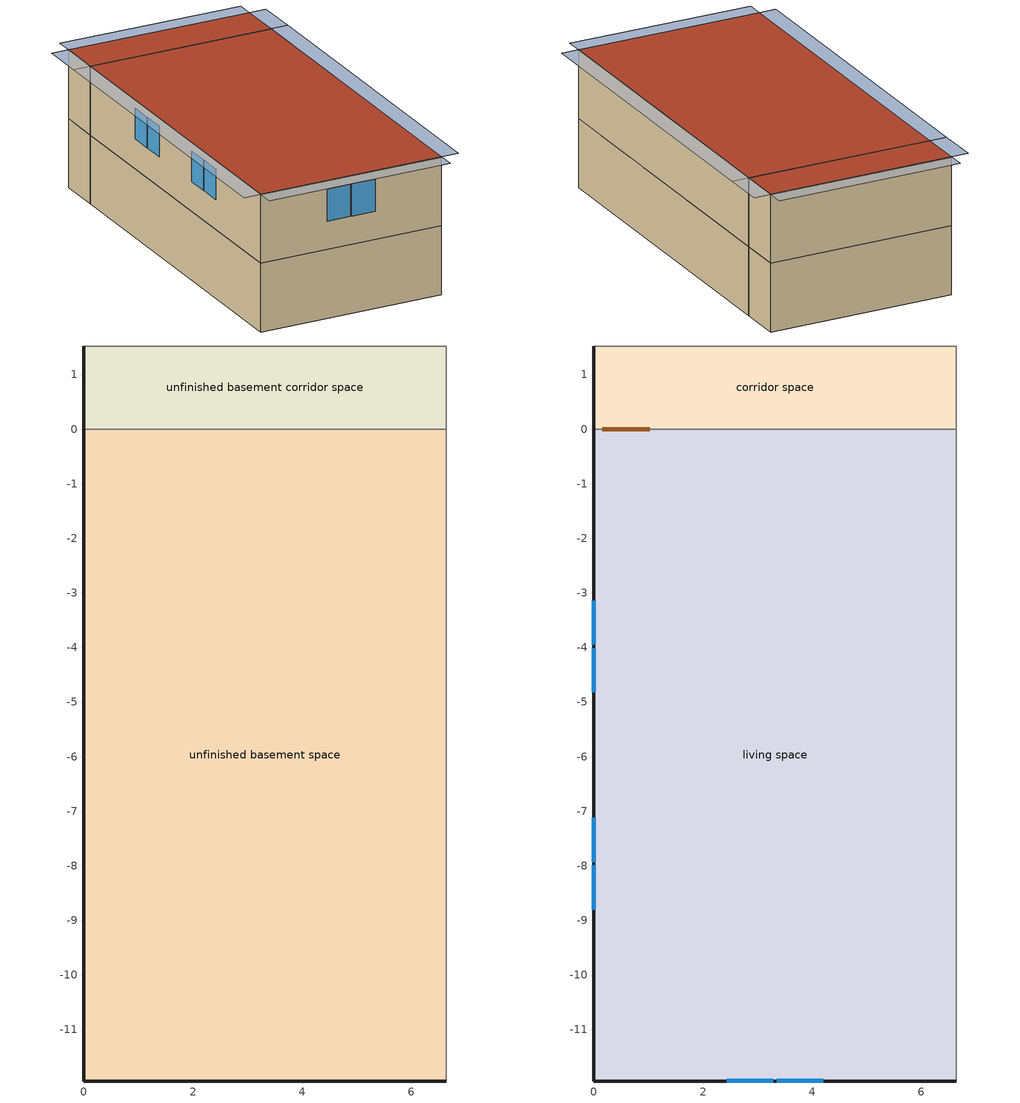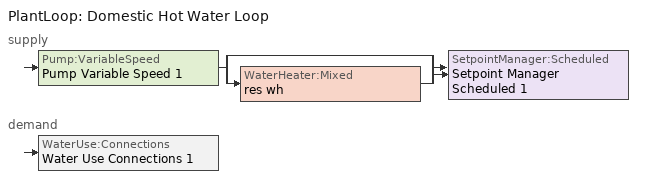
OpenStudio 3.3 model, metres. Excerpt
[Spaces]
unfinished basement corridor space
 floor foundation (FloorFndGrndUnfinB): 0,0 0,1.52 6.64,1.52 6.64,0 z-2.44
 wall foundation (WallFndGrndUnfinB): 0,1.52 0,0 z-2.44:0
 wall adiabatic (WallFndGrndUnfinB): 6.64,0 6.64,1.52 0,1.52 z-2.44:0
 wall to unfinished basement space (WallIntUnfinUninsUnfin Reversed): 0,0 6.64,0 z-2.44:0
unfinished basement space
 floor foundation (FloorFndGrndUnfinB 1): 0,-11.94 0,0 6.64,0 6.64,-11.94 z-2.44
 wall foundation (WallFndGrndUnfinB 1): 0,0 0,-11.94 6.64,-11.94 z-2.44:0
 wall adiabatic (WallFndGrndUnfinB 1): 6.64,-11.94 6.64,0 z-2.44:0
living space
 floor to unfinished basement space (FloorUnfinBInsFin Reversed): 0,-11.94 0,0 6.64,0 6.64,-11.94 z0
 wall outside (WallExtInsFin): 0,0 0,-11.94 6.64,-11.94 z0:2.44
 wall adiabatic (WallIntFinUninsFin): 6.64,-11.94 6.64,0 0,0 z0:2.44
 window (WindowConstruction): 2.43,-11.94 3.29,-11.94 / 3.35,-11.94 4.2,-11.94 z1:2.13; 0,-3.14 0,-3.95 / 0,-4.01 0,-4.82 / 0,-7.12 0,-7.93 / 0,-7.99 0,-8.8 z1.05:2.13
 roof outside (RoofFinInsExt): 6.64,-11.94 6.64,0 0,0 0,-11.94 z2.44
corridor space
 floor to unfinished basement corridor space (FloorUnfinUninsUnfin): 0,0 0,1.52 6.64,1.52 6.64,0 z0
 wall outside (WallExtUninsUnfin): 0,1.52 0,0 z0:2.44
 wall adiabatic (WallIntUnfinUninsUnfin): 0,0 6.64,0 6.64,1.52 0,1.52 z0:2.44
 door inside (UninsDoor): 0.15,0 1.02,0 z0:2.13
 roof outside (RoofUnfinUninsExt 1): 6.64,0 6.64,1.52 0,1.52 0,0 z2.44
shading: 0,-7.99 0,-8.8 / 0,-3.14 0,-3.95 / 0,-7.12 0,-7.93 / 0,-4.01 0,-4.82 z1.05:2.13; 2.43,-11.94 3.29,-11.94 / 3.35,-11.94 4.2,-11.94 z1:2.13; 0,-12.55 6.64,-12.55 6.64,-11.94 0,-11.94 z2.44; 7.24,-11.94 7.24,0 6.64,0 6.64,-11.94 z2.44; -0.61,0 -0.61,-11.94 0,-11.94 0,0 z2.44; 7.24,0 7.24,1.52 6.64,1.52 6.64,0 z2.44; 6.64,2.13 0,2.13 0,1.52 6.64,1.52 z2.44; -0.61,1.52 -0.61,0 0,0 0,1.52 z2.44
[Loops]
PlantLoop 'Domestic Hot Water Loop'
 supply: Pump:VariableSpeed 'Pump Variable Speed 1' > split
  | bypass
  | WaterHeater:Mixed 'res wh'
  join > SetpointManager:Scheduled 'Setpoint Manager Scheduled 1'
 demand: WaterUse:Connections 'Water Use Connections 1'
[Building]
Building 1: North Axis {deg}=0; Standards Number of Stories=2; Standards Number of Above Ground Stories=1; Standards Building Type=multifamily; Standards Number of Living Units=4
[Site]
Denver-Aurora-Buckley AFB: Latitude {deg}=39.72; Longitude {deg}=-104.75; Time Zone {hr}=-7; Elevation {m}=1726; Terrain=Suburbs
[ClimateZones]
Climate Zone Institution Name 1=Building America; Climate Zone Document Year 1=0; Climate Zone Value 1=Cold; Climate Zone Institution Name 2=ASHRAE; Climate Zone Document Name 2=ANSI/ASHRAE Standard 169; Climate Zone Document Year 2=2006; Climate Zone Institution Name 3=CEC; Climate Zone Document Name 3=California Climate Zone Descriptions; Climate Zone Document Year 3=1995
[Site:WaterMainsTemperature]
Calculation Method=Correlation; Annual Average Outdoor Air Temperature {C}=7.70297; Maximum Difference In Monthly Average Outdoor Air Temperatures {deltaC}=25.2455
[Site:GroundTemperature:Deep]
7.70297, 7.70297, 7.70297, 7.70297, 7.70297, 7.70297, 7.70297, 7.70297, 7.70297, 7.70297, 7.70297, 7.70297
[Material] Roughness=Rough
Name | Thickness {m} | Conductivity {W/m-K} | Density {kg/m3} | Specific Heat {J/kg-K} | Thermal Absorptance | Solar Absorptance | Visible Absorptance
Composition Shingles | 0.009525 | 0.162714 | 1121.4 | 1465.45 | 0.91 | 0.85 | 0.85
RoofSheathing | 0.01905 | 0.115458 | 512.64 | 1214.23 | 0.82 | 0.3 | 0.3
RoofIns | 0.23495 | 0.0489064 | 78.34581 | 1123.46 | 0.91 | 0.85 | 0.91
Drywall 0.5 in. | 0.0127 | 0.160291 | 801 | 837.4 | 0.9 | 0.5 | 0.1
RoofStudAndAirRoof 1 | 0.23495 | 9.59352 | 37.0049 | 1207.88 | 0.91 | 0.85 | 0.91
Wood, Medium/Dark | 0.0254 | 0.102417 | 544.68 | 1172.36 | 0.92 | 0.75 | 0.75
WallSheathing | 0.0127 | 0.115458 | 512.64 | 1214.23 | 0.82 | 0.3 | 0.3
WallStudAndCavity | 0.0889 | 0.329206 | 129.063 | 1212.76 | 0.92 | 0.75 | 0.92
WallStudAndCavity 1 | 0.0889 | 0.384544 | 83.0341 | 1211.67 | 0.92 | 0.75 | 0.92
WallStudAndCavity 2 | 0.0889 | 0.386319 | 83.0341 | 1211.67 | 0.92 | 0.75 | 0.92
WallStudAndCavity 3 | 0.0889 | 0.391446 | 83.0341 | 1211.67 | 0.92 | 0.75 | 0.92
WallStudAndCavity 4 | 0.0889 | 0.397942 | 83.0341 | 1211.67 | 0.82 | 0.3 | 0.3
res furniture material unfinished basement corridor space | 0.1524 | 0.115458 | 640.8 | 1214.23 | 0.9 | 0.6 | 0.1
Concrete 8.0 in. | 0.2032 | 1.803125 | 2242.8 | 837.4 | 0.9
Concrete 4.0 in. | 0.1016 | 1.803125 | 2242.8 | 837.4 | 0.9
FloorIns | 0.23495 | 2.59817 | 67.691 | 1210.98 | 0.82 | 0.3 | 0.3
Wood Floor | 0.015875 | 0.115458 | 544.68 | 1214.23
Floor Covering | 0.0127 | 0.0433444 | 54.468 | 1339.84 | 0.9 | 0.9
FloorFinStudAndAirFloor | 0.1397 | 0.606274 | 67.691 | 1210.98 | 0.82 | 0.3 | 0.3
DoorMaterial | 0.04445 | 0.0612267 | 512.64 | 1214.23 | 0.82 | 0.3 | 0.3
[Construction]
RoofFinInsExt: Composition Shingles, RoofSheathing, RoofIns, Drywall 0.5 in.
RoofUnfinUninsExt 1: Composition Shingles, RoofSheathing, RoofStudAndAirRoof 1
WallExtInsFin: Wood, Medium/Dark, WallSheathing, WallStudAndCavity, Drywall 0.5 in.
WallExtUninsUnfin: Wood, Medium/Dark, WallSheathing, WallStudAndCavity 1
WallIntFinUninsFin: Wood, Medium/Dark, WallStudAndCavity 2, Drywall 0.5 in.
WallIntUnfinUninsUnfin: Wood, Medium/Dark, WallStudAndCavity 3
WallIntUnfinUninsUnfin Reversed: WallStudAndCavity 3, Wood, Medium/Dark
WallIntFinUninsFin 1: WallStudAndCavity 4, Drywall 0.5 in.
res furniture construction unfinished basement corridor space; res furniture construction living space; res furniture construction unfinished basement space: res furniture material unfinished basement corridor space
WallFndGrndUnfinB; WallFndGrndUnfinB 1: Concrete 8.0 in., Drywall 0.5 in.
FloorFndGrndUnfinB; FloorFndGrndUnfinB 1: Concrete 4.0 in.
FloorUnfinBInsFin Reversed: Floor Covering, Wood Floor, RoofSheathing, FloorIns
FloorUnfinUninsUnfin: FloorFinStudAndAirFloor, RoofSheathing
WindowConstruction: WindowMaterial
UninsDoor: DoorMaterial
[WindowMaterial:SimpleGlazingSystem]
WindowMaterial: U-Factor {W/m2-K}=4.76952; Solar Heat Gain Coefficient=0.63
[ThermalZone] Use Ideal Air Loads=No
Name | Thermostat
living zone | living zone temperature setpoint
corridor zone; unfinished basement corridor zone; unfinished basement zone
[Sizing:Zone] Zone Cooling Design Supply Air Temperature Input Method=SupplyAirTemperature; Zone Cooling Design Supply Air Temperature {C}=14; Zone Cooling Design Supply Air Temperature Difference {deltaC}=11.11; Zone Heating Design Supply Air Temperature Input Method=SupplyAirTemperature; Zone Heating Design Supply Air Temperature {C}=40; Zone Heating Design Supply Air Temperature Difference {deltaC}=11.11; Zone Cooling Design Supply Air Humidity Ratio {kg-H2O/kg-air}=0.0085; Zone Heating Design Supply Air Humidity Ratio {kg-H2O/kg-air}=0.008; Cooling Design Air Flow Method=DesignDay; Heating Design Air Flow Method=DesignDay; Account for Dedicated Outdoor Air System=No; Dedicated Outdoor Air System Control Strategy=NeutralSupplyAir; Dedicated Outdoor Air Low Setpoint Temperature for Design {C}=autosize; Dedicated Outdoor Air High Setpoint Temperature for Design {C}=autosize
living zone; corridor zone; unfinished basement corridor zone; unfinished basement zone
[Zone equipment]
living zone: res bb living zone convective electric
[Space]
Name | Space Type | Thermal Zone | Building Unit
living space | Space Type 1 | living zone | unit 1
corridor space | Space Type 2 | corridor zone
unfinished basement corridor space | Space Type 3 | unfinished basement corridor zone
unfinished basement space | Space Type 3 | unfinished basement zone
[SpaceType]
Name | Standards Space Type
Space Type 1 | living
Space Type 2 | corridor
Space Type 3 | unfinished basement
[BuildingUnit]
unit 1: Building Unit Type=Residential
[External:File]
schedules.csv: File=schedules.csv
[People:Definition]
res occupants|living space: Number of People Calculation Method=People; Number of People {people}=2; Fraction Radiant=0.319734; Sensible Heat Fraction=0.573; Carbon Dioxide Generation Rate {m3/s-W}=0; Enable ASHRAE 55 Comfort Warnings=No; Mean Radiant Temperature Calculation Type=ZoneAveraged
[People]
res occupants|living space: People Definition=res occupants|living space; Space or SpaceType=living space; Number of People Schedule=occupants; Activity Level Schedule=res occupants activity schedule; Multiplier=1
[InternalMass:Definition] Design Level Calculation Method=SurfaceArea
Name | Construction | Surface Area {m2}
living space Partition | WallIntFinUninsFin 1 | 79.2463
res furniture mass unfinished basement corridor space | res furniture construction unfinished basement corridor space | 4.04481
res furniture mass living space | res furniture construction living space | 31.6985
res furniture mass unfinished basement space | res furniture construction unfinished basement space | 31.6985
[InternalMass] Multiplier=1
Name | Internal Mass Definition | Space or SpaceType
living space Partition | living space Partition | living space
res furniture mass unfinished basement corridor space | res furniture mass unfinished basement corridor space | unfinished basement corridor space
res furniture mass living space | res furniture mass living space | living space
res furniture mass unfinished basement space | res furniture mass unfinished basement space | unfinished basement space
[Foundation:Kiva] Wall Height Above Grade {m}=0.2032; Wall Depth Below Slab {m}=0.2032
Foundation Kiva 1; Foundation Kiva 2
[Foundation:Kiva:Settings]
Soil Conductivity {W/m-K}=1.731; Soil Density {kg/m3}=1842.3; Soil Specific Heat {J/kg-K}=418.7; Ground Solar Absorptivity=0.9; Ground Thermal Absorptivity=0.9; Ground Surface Roughness {m}=0.03; Far-Field Width {m}=40; Deep-Ground Boundary Condition=ZeroFlux; Deep-Ground Depth {m}=40; Minimum Cell Dimension {m}=0.02; Maximum Cell Growth Coefficient=1.5; Simulation Timestep=Hourly
[SurfaceProperty:ExposedFoundationPerimeter] Exposed Perimeter Calculation Method=TotalExposedPerimeter
Name | Total Exposed Perimeter {m}
Surface 13 | 1.524
Surface 19 | 18.5785
[PlantLoop]
Domestic Hot Water Loop: Glycol Concentration=0; Maximum Loop Flow Rate {m3/s}=0.01; Plant Loop Volume {m3}=0.003; Load Distribution Scheme=Optimal
[Sizing:Plant]
Domestic Hot Water Loop: Loop Type=Heating; Design Loop Exit Temperature {C}=51.6667; Loop Design Temperature Difference {deltaC}=5.55556; Sizing Option=NonCoincident; Zone Timesteps in Averaging Window=1; Coincident Sizing Factor Mode=None
[Pump:VariableSpeed]
Pump Variable Speed 1: Rated Flow Rate {m3/s}=0.01; Rated Pump Head {Pa}=1; Rated Power Consumption {W}=0; Motor Efficiency=1; Fraction of Motor Inefficiencies to Fluid Stream=0; Coefficient 1 of the Part Load Performance Curve=0; Coefficient 2 of the Part Load Performance Curve=1; Coefficient 3 of the Part Load Performance Curve=0; Coefficient 4 of the Part Load Performance Curve=0; Pump Control Type=Intermittent; Skin Loss Radiative Fraction=0.5; Design Power Sizing Method=PowerPerFlowPerPressure; Design Electric Power per Unit Flow Rate {W/(m3/s)}=348701.1; Design Shaft Power per Unit Flow Rate per Unit Head {W-s/m3-Pa}=1.28205; Design Minimum Flow Rate Fraction=0
[SetpointManager:Scheduled]
Setpoint Manager Scheduled 1: Control Variable=Temperature; Schedule=dhw temp
[WaterHeater:Mixed]
res wh: Tank Volume {m3}=0.107884; Setpoint Temperature Schedule=WH Setpoint Temp; Deadband Temperature Difference {deltaC}=2; Maximum Temperature Limit {C}=99; Heater Control Type=Cycle; Heater Maximum Capacity {W}=11722.8; Heater Minimum Capacity {W}=0; Heater Fuel Type=NaturalGas; Heater Thermal Efficiency=0.773298; Off Cycle Parasitic Fuel Consumption Rate {W}=0; Off Cycle Parasitic Fuel Type=Electricity; Off Cycle Parasitic Heat Fraction to Tank=0; On Cycle Parasitic Fuel Consumption Rate {W}=0; On Cycle Parasitic Fuel Type=Electricity; On Cycle Parasitic Heat Fraction to Tank=0; Ambient Temperature Indicator=ThermalZone; Ambient Temperature Thermal Zone=unfinished basement zone; Off Cycle Loss Coefficient to Ambient Temperature {W/K}=4.15693; Off Cycle Loss Fraction to Thermal Zone=0.64; On Cycle Loss Coefficient to Ambient Temperature {W/K}=4.15693; On Cycle Loss Fraction to Thermal Zone=1; Use Side Effectiveness=1; Source Side Effectiveness=1; Use Side Design Flow Rate {m3/s}=autosize; Source Side Design Flow Rate {m3/s}=autosize; Indirect Water Heating Recovery Time {hr}=1.5; Source Side Flow Control Mode=IndirectHeatPrimarySetpoint
[WaterHeater:Sizing]
res wh: Design Mode=PeakDraw; Time Storage Can Meet Peak Draw {hr}=0.538503; Time for Tank Recovery {hr}=0; Nominal Tank Volume for Autosizing Plant Connections {m3}=1
[WaterUse:Connections]
Water Use Connections 1: Drain Water Heat Exchanger Type=None; Drain Water Heat Exchanger Destination=Plant; Water Use Equipment Name 1=res shower; Water Use Equipment Name 2=res sink; Water Use Equipment Name 3=res bath; Water Use Equipment Name 4=res shower dist; Water Use Equipment Name 5=res sink dist; Water Use Equipment Name 6=res bath dist; Water Use Equipment Name 7=res cw
[WaterUse:Equipment:Definition]
Name | Peak Flow Rate {m3/s} | Target Temperature Schedule
res shower | 5.27729e-05 | fixtures temperature schedule
res sink | 2.62416e-05 | fixtures temperature schedule
res bath | 0.000158902 | fixtures temperature schedule
res shower dist; res sink dist; res bath dist | 0 | fixtures temperature schedule
res cw | 1.35442e-05 | res cw temperature schedule
[WaterUse:Equipment] Space=living space
Name | Water Use Equipment Definition | Flow Rate Fraction Schedule
res shower | res shower | showers
res sink | res sink | sinks
res bath | res bath | baths
res shower dist | res shower dist | showers
res sink dist | res sink dist | sinks
res bath dist | res bath dist | baths
res cw | res cw | clothes_washer
[OtherEquipment:Definition] Design Level Calculation Method=EquipmentLevel; Fraction Radiant=0; Fraction Lost=0
Name | Design Level {W} | Fraction Latent
res shower | 1517.43 | 0.487079
res sink | 263.443 | 0.311852
res bath | 2342.95 | 0
res hot water distribution | 2465.33 | 0
[OtherEquipment] Space or SpaceType=living space
Name | Other Equipment Definition | Schedule
res shower | res shower | showers
res sink | res sink | sinks
res bath | res bath | baths
res hot water distribution | res hot water distribution | showers
[EnergyManagementSystem:Sensor]
Name | Output Variable or Output Meter Index Key | Output Variable or Output Meter
res_shower_vol | res shower | Water Use Equipment Hot Water Volume
res_shower_tout | res wh | Water Heater Use Side Outlet Temperature
res_shower_mixsp | fixtures temperature schedule | Schedule Value
res_nv_pb_s |  | Site Outdoor Air Barometric Pressure
res_af_vw_s |  | Site Wind Speed
res_nv_wt_s |  | Site Outdoor Air Humidity Ratio
res_af_1_tin_s | living zone | Zone Mean Air Temperature
res_af_1_tt_s | living zone | Zone Outdoor Air Drybulb Temperature
res_nv_1_nva_s | res nv_1 avail schedule | Schedule Value
res_nv_1_sp_s | res nv_1 temp schedule | Schedule Value
res_infil_1_range_sch_s | res mv_1 range exhaust schedule | Schedule Value
res_infil_1_bath_sch_s | res mv_1 bath exhaust schedule | Schedule Value
res_infil_1_dryer_sch_s | clothes_dryer_exhaust | Schedule Value
res_infil_1_wh_sch_s | Always On Discrete | Schedule Value
[EnergyManagementSystem:Program]
res_shower_sag: If res_shower_vol > 0; Set ShowerTime=SystemTimeStep; Else; Set ShowerTime=0; EndIf; If (res_shower_vol > 0) && (res_shower_mixsp > res_shower_tout); Set ShowerSag=SystemTimeStep; Set ShowerE=res_shower_vol*4141170*(res_shower_mixsp-res_shower_tout); Else; Set ShowerSag=0; Set ShowerE=0; EndIf
res_nv_1_program: Set Tdiff = res_af_1_tin_s-res_af_1_tt_s; Set dT = (@Abs Tdiff); Set pt = (@RhFnTdbWPb res_af_1_tt_s res_nv_wt_s res_nv_pb_s); Set NVA = 2152.7452452146945; Set Cs = 8.963020389461627e-05; Set Cw = 6.158219665777789e-05; Set MNV = 1.0735231174656006; Set MHR = 0.0115; Set MRH = 0.7; Set temp1 = (res_nv_1_nva_s*NVA); Set SGNV = temp1*((((Cs*dT)+(Cw*(res_af_vw_s^2)))^0.5)/1000); If (res_nv_wt_s<MHR) && (pt<MRH) && (res_af_1_tin_s>res_nv_1_sp_s); Set temp2 = (res_af_1_tin_s-res_nv_1_sp_s); Set NVadj1 = temp2/(res_af_1_tin_s-res_af_1_tt_s); Set NVadj2 = (@Min NVadj1 1); Set NVadj3 = (@Max NVadj2 0); Set NVadj = SGNV*NVadj3; Set res_nv_1_flow_act = (@Min NVadj MNV); Else; Set res_nv_1_flow_act = 0; EndIf
res_infil_1_program: Set p_m = 0.14; Set p_s = 0.22; Set s_m = 270; Set s_s = 370; Set z_m = 9.99744; Set z_s = 2.4384; Set f_t = (((s_m/z_m)^p_m)*((z_s/s_s)^p_s)); Set Tdiff = res_af_1_tin_s-res_af_1_tt_s; Set dT = @Abs Tdiff; Set c = 0.1044; Set Cs = 0.0605; Set Cw = 0.1496; Set n = 0.65; Set sft = (f_t*0.7000000000000001); Set temp1 = ((c*Cw)*((sft*res_af_vw_s)^(2*n)))^2; Set Qn = (((c*Cs*(dT^n))^2)+temp1)^0.5; Set Tdiff = res_af_1_tin_s-res_af_1_tt_s; Set QWHV = res_infil_1_wh_sch_s*0.0; Set Qrange = res_infil_1_range_sch_s*0.0472; Set Qdryer = res_infil_1_dryer_sch_s*0.0472; Set Qbath = res_infil_1_bath_sch_s*0.0236; Set QductsOut = 0; Set QductsIn = 0; Set Qout = Qrange+Qbath+Qdryer+QductsOut; Set Qin = QWHV+QductsIn; Set faneff_wh = 1; Set res_infil_1_house_fan_act = (QWHV*300)/faneff_wh*0; Set faneff_sp = 0.4719474432000001; Set res_infil_1_range_fan_act = (Qrange*300)/faneff_sp; Set res_infil_1_bath_fan_act = (Qbath*300)/faneff_sp; Set Qfan = (@Max Qout Qin); If Qfan > 0; Set Qavg = ((Qout + Qin) / 2.0); If ((@Abs (Qout - Qavg)) / Qavg) <= 0.1; Set phi = 1; Else; Set phi = (Qn / (Qn + Qfan)); EndIf; Set Qinf_adj = phi * Qn; Else; Set Qinf_adj = Qn; EndIf; Set res_infil_1_flow_act = Qfan + Qinf_adj
[EnergyManagementSystem:ProgramCallingManager]
res shower sag: EndOfSystemTimestepAfterHVACReporting; res_shower_sag
res af_1 program calling manager: BeginTimestepBeforePredictor; res_infil_1_program; res_nv_1_program
[EnergyManagementSystem:OutputVariable] Type of Data in Variable=Summed; Update Frequency=SystemTimestep; EMS Program or Subroutine=res_shower_sag
Name | EMS Variable | Units
Unmet Shower Energy|unit 1 | ShowerE | J
Unmet Shower Time|unit 1 | ShowerSag | hr
Shower Draw Time|unit 1 | ShowerTime | hr
[ZoneHVAC:Baseboard:Convective:Electric]
res bb living zone convective electric: Availability Schedule=Always On Discrete; Nominal Capacity {W}=9779.92; Efficiency=1
[ThermostatSetpoint:DualSetpoint]
living zone temperature setpoint: Heating Setpoint Temperature Schedule=res heating setpoint; Cooling Setpoint Temperature Schedule=res cooling setpoint
[ElectricEquipment:Definition] Design Level Calculation Method=EquipmentLevel
Name | Design Level {W} | Fraction Latent | Fraction Radiant | Fraction Lost
res ceil fan | 0 | 0 | 0.558 | 0
res refrig | 65.0889 | 0 | 0 | 0
res cw | 272.207 | 0 | 0.48 | 0.2
res cd electric | 4472.76 | 0.05 | 0.09 | 0.8
res range electric | 980.785 | 0.3 | 0.24 | 0.3
res misc plug loads|living space | 380.027 | 0.021 | 0.558 | 0.049
res infil_1 house fan; res infil_1 range fan; res infil_1 bath fan | 0 | 0 | 0 | 1
[ElectricEquipment] Space or SpaceType=living space
Name | Electric Equipment Definition | Schedule
res ceil fan | res ceil fan | ceiling_fan
res refrig | res refrig | res refrig schedule
res cw | res cw | clothes_washer_power
res cd electric | res cd electric | clothes_dryer
res range electric | res range electric | cooking_range
res misc plug loads|living space | res misc plug loads|living space | plug_loads
res infil_1 house fan | res infil_1 house fan | Always On Discrete
res infil_1 range fan | res infil_1 range fan | Always On Discrete
res infil_1 bath fan | res infil_1 bath fan | Always On Discrete
[Lights:Definition]
res lighting interior living space: Design Level Calculation Method=LightingLevel; Lighting Level {W}=168.238; Fraction Radiant=0.6; Fraction Visible=0.2; Return Air Fraction=0
[Lights]
res lighting interior living space: Lights Definition=res lighting interior living space; Space or SpaceType=living space; Schedule=lighting_interior; Fraction Replaceable=1
[Exterior:Lights:Definition]
res lighting exterior: Design Level {W}=8.72005
[Exterior:Lights]
res lighting exterior: Exterior Lights Definition=res lighting exterior; Schedule=lighting_exterior
[SpaceInfiltration:DesignFlowRate] Schedule=Always On Discrete
Name | Space or SpaceType | Design Flow Rate Calculation Method | Air Changes per Hour {1/hr} | Constant Term Coefficient | Temperature Term Coefficient | Velocity Term Coefficient | Velocity Squared Term Coefficient | Design Flow Rate {m3/s}
res infil|unfinished basement space | unfinished basement space | AirChanges/Hour | 0.1 | 1 | 0 | 0 | 0
res infil|unfinished basement corridor space | unfinished basement corridor space | AirChanges/Hour | 0.1 | 1 | 0 | 0 | 0
res nv_1 flow; res infil_1 flow | living space | Flow/Space |  |  |  |  |  | 0
[EnergyManagementSystem:Actuator]
Name | Actuated Component | Actuated Component Type | Actuated Component Control Type
res_nv_1_flow_act | res nv_1 flow | Zone Infiltration | Air Exchange Flow Rate
res_infil_1_house_fan_act | res infil_1 house fan | ElectricEquipment | Electricity Rate
res_infil_1_range_fan_act | res infil_1 range fan | ElectricEquipment | Electricity Rate
res_infil_1_bath_fan_act | res infil_1 bath fan | ElectricEquipment | Electricity Rate
res_infil_1_flow_act | res infil_1 flow | Zone Infiltration | Air Exchange Flow Rate
[Schedule:File] External File=schedules.csv; Rows to Skip at Top=1; Number of Hours of Data=8760; Minutes per Item=15
Name | Column Number
occupants | 1
showers | 14
sinks | 15
baths | 13
ceiling_fan | 16
clothes_washer | 9
clothes_washer_power | 10
clothes_dryer | 11
cooking_range | 6
lighting_interior | 2
lighting_exterior | 3
plug_loads | 17
clothes_dryer_exhaust | 12
[Schedule:Constant]
Name | Value
res occupants activity schedule | 112.539
dhw temp; WH Setpoint Temp | 51.6667
fixtures temperature schedule | 43.3333
Always On Discrete | 1
res cw temperature schedule | 52.666
[Schedule:Ruleset]
Name | Default Day Schedule | Summer Design Day Schedule | Winter Design Day Schedule
res heating setpoint | Schedule Day 6 | res heating setpoint summer design | res heating setpoint winter design
res cooling setpoint | Schedule Day 7 | res cooling setpoint summer design | res cooling setpoint winter design
res refrig schedule | Schedule Day 8 | res refrig schedule summer design | res refrig schedule winter design
res nv_1 temp schedule | Schedule Day 11
res nv_1 avail schedule | Schedule Day 12
res mv_1 range exhaust schedule | Schedule Day 15 | res mv_1 range exhaust schedule summer design | res mv_1 range exhaust schedule winter design
res mv_1 bath exhaust schedule | Schedule Day 16 | res mv_1 bath exhaust schedule summer design | res mv_1 bath exhaust schedule winter design
[Schedule:Day]
Schedule Day 6; Schedule Day 7; Schedule Day 8; res refrig schedule winter design; Schedule Day 11; Schedule Day 12; Schedule Day 15; res mv_1 range exhaust schedule winter design; Schedule Day 16; res mv_1 bath exhaust schedule winter design: 24, 0, 0
res heating setpoint allday1; res heating setpoint allday2; res heating setpoint allday3; res heating setpoint allday4; res heating setpoint allday5; res heating setpoint allday6; res heating setpoint allday7; res heating setpoint allday8; res heating setpoint allday9; res heating setpoint allday10; res heating setpoint allday11; res heating setpoint allday12; res cooling setpoint allday1; res cooling setpoint allday2; res cooling setpoint allday3; res cooling setpoint allday4; res cooling setpoint allday5; res cooling setpoint allday9; res cooling setpoint allday10; res cooling setpoint allday11; res cooling setpoint allday12: 24, 0, 21.6667
res heating setpoint winter design; res cooling setpoint winter design; res nv_1 temp schedule allday1; res nv_1 temp schedule allday2; res nv_1 temp schedule allday3; res nv_1 temp schedule allday4; res nv_1 temp schedule allday5; res nv_1 temp schedule allday9; res nv_1 temp schedule allday10; res nv_1 temp schedule allday11; res nv_1 temp schedule allday12: 24, 0, 21.1111
res heating setpoint summer design; res cooling setpoint summer design: 24, 0, 23.8889
res cooling setpoint allday6; res cooling setpoint allday7; res cooling setpoint allday8: 1, 0, 21.6667, 2, 0, 21.6667, 3, 0, 21.6667, 4, 0, 21.6667, 5, 0, 21.6667, 6, 0, 21.6667, 7, 0, 21.6667, 8, 0, 21.6667, 9, 0, 21.6667, 10, 0, 21.6667, 11, 0, 21.6667, 12, 0, 21.6667, 13, 0, 21.6667, 14, 0, 21.6667, 15, 0, 21.6667, 16, 0, 21.6667, 17, 0, 21.6667, 18, 0, 21.6667, 19, 0, 21.6667, 20, 0, 21.6667, 21, 0, 21.6667, 22, 0, 21.6667, 23, 0, 21.6667, 24, 0, 21.6667
res refrig schedule allday1; res refrig schedule allday12: 1, 0, 0.610949, 2, 0, 0.595675, 3, 0, 0.580401, 4, 0, 0.565128, 6, 0, 0.549854, 7, 0, 0.580401, 8, 0, 0.610949, 10, 0, 0.626223, 12, 0, 0.610949, 15, 0, 0.641496, 16, 0, 0.626223, 17, 0, 0.672044, 18, 0, 0.733139, 19, 0, 0.763686, 20, 0, 0.733139, 21, 0, 0.717865, 22, 0, 0.702591, 23, 0, 0.672044, 24, 0, 0.626223
res refrig schedule allday2: 1, 0, 0.609489, 2, 0, 0.594252, 3, 0, 0.579015, 4, 0, 0.563777, 6, 0, 0.54854, 7, 0, 0.579015, 8, 0, 0.609489, 10, 0, 0.624726, 12, 0, 0.609489, 15, 0, 0.639964, 16, 0, 0.624726, 17, 0, 0.670438, 18, 0, 0.731387, 19, 0, 0.761861, 20, 0, 0.731387, 21, 0, 0.71615, 22, 0, 0.700912, 23, 0, 0.670438, 24, 0, 0.624726
res refrig schedule allday3; res refrig schedule allday4; res refrig schedule allday5: 1, 0, 0.791241, 2, 0, 0.77146, 3, 0, 0.751679, 4, 0, 0.731898, 6, 0, 0.712117, 7, 0, 0.751679, 8, 0, 0.791241, 10, 0, 0.811022, 12, 0, 0.791241, 15, 0, 0.830803, 16, 0, 0.811022, 17, 0, 0.870365, 18, 0, 0.949489, 19, 0, 0.989051, 20, 0, 0.949489, 21, 0, 0.929708, 22, 0, 0.909927, 23, 0, 0.870365, 24, 0, 0.811022
res refrig schedule allday6; res refrig schedule allday7; res refrig schedule allday8; res refrig schedule allday9: 1, 0, 0.8, 2, 0, 0.78, 3, 0, 0.76, 4, 0, 0.74, 6, 0, 0.72, 7, 0, 0.76, 8, 0, 0.8, 10, 0, 0.82, 12, 0, 0.8, 15, 0, 0.84, 16, 0, 0.82, 17, 0, 0.88, 18, 0, 0.96, 19, 0, 1, 20, 0, 0.96, 21, 0, 0.94, 22, 0, 0.92, 23, 0, 0.88, 24, 0, 0.82
res refrig schedule allday10: 1, 0, 0.679562, 2, 0, 0.662573, 3, 0, 0.645584, 4, 0, 0.628595, 6, 0, 0.611606, 7, 0, 0.645584, 8, 0, 0.679562, 10, 0, 0.696551, 12, 0, 0.679562, 15, 0, 0.71354, 16, 0, 0.696551, 17, 0, 0.747518, 18, 0, 0.815474, 19, 0, 0.849453, 20, 0, 0.815474, 21, 0, 0.798485, 22, 0, 0.781496, 23, 0, 0.747518, 24, 0, 0.696551
res refrig schedule allday11: 1, 0, 0.675182, 2, 0, 0.658303, 3, 0, 0.641423, 4, 0, 0.624544, 6, 0, 0.607664, 7, 0, 0.641423, 8, 0, 0.675182, 10, 0, 0.692062, 12, 0, 0.675182, 15, 0, 0.708942, 16, 0, 0.692062, 17, 0, 0.742701, 18, 0, 0.810219, 19, 0, 0.843978, 20, 0, 0.810219, 21, 0, 0.793339, 22, 0, 0.77646, 23, 0, 0.742701, 24, 0, 0.692062
res refrig schedule summer design; res mv_1 range exhaust schedule summer design; res mv_1 bath exhaust schedule summer design: 24, 0, 1
res nv_1 temp schedule allday6; res nv_1 temp schedule allday7; res nv_1 temp schedule allday8: 24, 0, 22.2222
res nv_1 availability schedule allday1 on; res nv_1 availability schedule allday1 on 1; res nv_1 availability schedule allday1 on 2; res nv_1 availability schedule allday1 on 3; res nv_1 availability schedule allday1 on 4; res nv_1 availability schedule allday1 on 5; res nv_1 availability schedule allday1 on 6; res nv_1 availability schedule allday1 on 7; res nv_1 availability schedule allday1 on 8; res nv_1 availability schedule allday1 on 9; res nv_1 availability schedule allday1 on 10; res nv_1 availability schedule allday1 on 11: 1, 0, 1, 2, 0, 1, 3, 0, 1, 4, 0, 1, 5, 0, 1, 6, 0, 1, 7, 0, 1, 8, 0, 1, 9, 0, 1, 10, 0, 1, 11, 0, 1, 12, 0, 1, 13, 0, 1, 14, 0, 1, 15, 0, 1, 16, 0, 1, 17, 0, 1, 18, 0, 1, 19, 0, 1, 20, 0, 1, 21, 0, 1, 22, 0, 1, 23, 0, 1, 24, 0, 1
res mv_1 range exhaust schedule allday1; res mv_1 range exhaust schedule allday2; res mv_1 range exhaust schedule allday3; res mv_1 range exhaust schedule allday4; res mv_1 range exhaust schedule allday5; res mv_1 range exhaust schedule allday6; res mv_1 range exhaust schedule allday7; res mv_1 range exhaust schedule allday8; res mv_1 range exhaust schedule allday9; res mv_1 range exhaust schedule allday10; res mv_1 range exhaust schedule allday11; res mv_1 range exhaust schedule allday12: 17, 0, 0, 18, 0, 1, 24, 0, 0
res mv_1 bath exhaust schedule allday1; res mv_1 bath exhaust schedule allday2; res mv_1 bath exhaust schedule allday3; res mv_1 bath exhaust schedule allday4; res mv_1 bath exhaust schedule allday5; res mv_1 bath exhaust schedule allday6; res mv_1 bath exhaust schedule allday7; res mv_1 bath exhaust schedule allday8; res mv_1 bath exhaust schedule allday9; res mv_1 bath exhaust schedule allday10; res mv_1 bath exhaust schedule allday11; res mv_1 bath exhaust schedule allday12: 5, 0, 0, 6, 0, 1, 24, 0, 0
[Schedule:Rule] Apply Monday=Yes; Apply Wednesday=Yes; Apply Friday=Yes; Date Specification Type=DateRange; Start Day=1
Name | Schedule Ruleset | Rule Order | Day Schedule | Apply Sunday | Apply Tuesday | Apply Thursday | Apply Saturday | Start Month | End Month | End Day
res heating setpoint allday rule1 | res heating setpoint | 11 | res heating setpoint allday1 | Yes | Yes | Yes | Yes | 1 | 1 | 31
res heating setpoint allday rule2 | res heating setpoint | 10 | res heating setpoint allday2 | Yes | Yes | Yes | Yes | 2 | 2 | 28
res heating setpoint allday rule3 | res heating setpoint | 9 | res heating setpoint allday3 | Yes | Yes | Yes | Yes | 3 | 3 | 31
res heating setpoint allday rule4 | res heating setpoint | 8 | res heating setpoint allday4 | Yes | Yes | Yes | Yes | 4 | 4 | 30
res heating setpoint allday rule5 | res heating setpoint | 7 | res heating setpoint allday5 | Yes | Yes | Yes | Yes | 5 | 5 | 31
res heating setpoint allday rule6 | res heating setpoint | 6 | res heating setpoint allday6 | Yes | Yes | Yes | Yes | 6 | 6 | 30
res heating setpoint allday rule7 | res heating setpoint | 5 | res heating setpoint allday7 | Yes | Yes | Yes | Yes | 7 | 7 | 31
res heating setpoint allday rule8 | res heating setpoint | 4 | res heating setpoint allday8 | Yes | Yes | Yes | Yes | 8 | 8 | 31
res heating setpoint allday rule9 | res heating setpoint | 3 | res heating setpoint allday9 | Yes | Yes | Yes | Yes | 9 | 9 | 30
res heating setpoint allday rule10 | res heating setpoint | 2 | res heating setpoint allday10 | Yes | Yes | Yes | Yes | 10 | 10 | 31
res heating setpoint allday rule11 | res heating setpoint | 1 | res heating setpoint allday11 | Yes | Yes | Yes | Yes | 11 | 11 | 30
res heating setpoint allday rule12 | res heating setpoint | 0 | res heating setpoint allday12 | Yes | Yes | Yes | Yes | 12 | 12 | 31
res cooling setpoint allday rule1 | res cooling setpoint | 11 | res cooling setpoint allday1 | Yes | Yes | Yes | Yes | 1 | 1 | 31
res cooling setpoint allday rule2 | res cooling setpoint | 10 | res cooling setpoint allday2 | Yes | Yes | Yes | Yes | 2 | 2 | 28
res cooling setpoint allday rule3 | res cooling setpoint | 9 | res cooling setpoint allday3 | Yes | Yes | Yes | Yes | 3 | 3 | 31
res cooling setpoint allday rule4 | res cooling setpoint | 8 | res cooling setpoint allday4 | Yes | Yes | Yes | Yes | 4 | 4 | 30
res cooling setpoint allday rule5 | res cooling setpoint | 7 | res cooling setpoint allday5 | Yes | Yes | Yes | Yes | 5 | 5 | 31
res cooling setpoint allday rule6 | res cooling setpoint | 6 | res cooling setpoint allday6 | Yes | Yes | Yes | Yes | 6 | 6 | 30
res cooling setpoint allday rule7 | res cooling setpoint | 5 | res cooling setpoint allday7 | Yes | Yes | Yes | Yes | 7 | 7 | 31
res cooling setpoint allday rule8 | res cooling setpoint | 4 | res cooling setpoint allday8 | Yes | Yes | Yes | Yes | 8 | 8 | 31
res cooling setpoint allday rule9 | res cooling setpoint | 3 | res cooling setpoint allday9 | Yes | Yes | Yes | Yes | 9 | 9 | 30
res cooling setpoint allday rule10 | res cooling setpoint | 2 | res cooling setpoint allday10 | Yes | Yes | Yes | Yes | 10 | 10 | 31
res cooling setpoint allday rule11 | res cooling setpoint | 1 | res cooling setpoint allday11 | Yes | Yes | Yes | Yes | 11 | 11 | 30
res cooling setpoint allday rule12 | res cooling setpoint | 0 | res cooling setpoint allday12 | Yes | Yes | Yes | Yes | 12 | 12 | 31
res refrig schedule allday rule1 | res refrig schedule | 11 | res refrig schedule allday1 | Yes | Yes | Yes | Yes | 1 | 1 | 31
res refrig schedule allday rule2 | res refrig schedule | 10 | res refrig schedule allday2 | Yes | Yes | Yes | Yes | 2 | 2 | 28
res refrig schedule allday rule3 | res refrig schedule | 9 | res refrig schedule allday3 | Yes | Yes | Yes | Yes | 3 | 3 | 31
res refrig schedule allday rule4 | res refrig schedule | 8 | res refrig schedule allday4 | Yes | Yes | Yes | Yes | 4 | 4 | 30
res refrig schedule allday rule5 | res refrig schedule | 7 | res refrig schedule allday5 | Yes | Yes | Yes | Yes | 5 | 5 | 31
res refrig schedule allday rule6 | res refrig schedule | 6 | res refrig schedule allday6 | Yes | Yes | Yes | Yes | 6 | 6 | 30
res refrig schedule allday rule7 | res refrig schedule | 5 | res refrig schedule allday7 | Yes | Yes | Yes | Yes | 7 | 7 | 31
res refrig schedule allday rule8 | res refrig schedule | 4 | res refrig schedule allday8 | Yes | Yes | Yes | Yes | 8 | 8 | 31
res refrig schedule allday rule9 | res refrig schedule | 3 | res refrig schedule allday9 | Yes | Yes | Yes | Yes | 9 | 9 | 30
res refrig schedule allday rule10 | res refrig schedule | 2 | res refrig schedule allday10 | Yes | Yes | Yes | Yes | 10 | 10 | 31
res refrig schedule allday rule11 | res refrig schedule | 1 | res refrig schedule allday11 | Yes | Yes | Yes | Yes | 11 | 11 | 30
res refrig schedule allday rule12 | res refrig schedule | 0 | res refrig schedule allday12 | Yes | Yes | Yes | Yes | 12 | 12 | 31
res nv_1 temp schedule allday rule1 | res nv_1 temp schedule | 11 | res nv_1 temp schedule allday1 | Yes | Yes | Yes | Yes | 1 | 1 | 31
res nv_1 temp schedule allday rule2 | res nv_1 temp schedule | 10 | res nv_1 temp schedule allday2 | Yes | Yes | Yes | Yes | 2 | 2 | 28
res nv_1 temp schedule allday rule3 | res nv_1 temp schedule | 9 | res nv_1 temp schedule allday3 | Yes | Yes | Yes | Yes | 3 | 3 | 31
res nv_1 temp schedule allday rule4 | res nv_1 temp schedule | 8 | res nv_1 temp schedule allday4 | Yes | Yes | Yes | Yes | 4 | 4 | 30
res nv_1 temp schedule allday rule5 | res nv_1 temp schedule | 7 | res nv_1 temp schedule allday5 | Yes | Yes | Yes | Yes | 5 | 5 | 31
res nv_1 temp schedule allday rule6 | res nv_1 temp schedule | 6 | res nv_1 temp schedule allday6 | Yes | Yes | Yes | Yes | 6 | 6 | 30
res nv_1 temp schedule allday rule7 | res nv_1 temp schedule | 5 | res nv_1 temp schedule allday7 | Yes | Yes | Yes | Yes | 7 | 7 | 31
res nv_1 temp schedule allday rule8 | res nv_1 temp schedule | 4 | res nv_1 temp schedule allday8 | Yes | Yes | Yes | Yes | 8 | 8 | 31
res nv_1 temp schedule allday rule9 | res nv_1 temp schedule | 3 | res nv_1 temp schedule allday9 | Yes | Yes | Yes | Yes | 9 | 9 | 30
res nv_1 temp schedule allday rule10 | res nv_1 temp schedule | 2 | res nv_1 temp schedule allday10 | Yes | Yes | Yes | Yes | 10 | 10 | 31
res nv_1 temp schedule allday rule11 | res nv_1 temp schedule | 1 | res nv_1 temp schedule allday11 | Yes | Yes | Yes | Yes | 11 | 11 | 30
res nv_1 temp schedule allday rule12 | res nv_1 temp schedule | 0 | res nv_1 temp schedule allday12 | Yes | Yes | Yes | Yes | 12 | 12 | 31
res nv_1 availability schedule allday ruleset1 on | res nv_1 avail schedule | 11 | res nv_1 availability schedule allday1 on |  |  |  |  | 1 | 1 | 31
res nv_1 availability schedule allday ruleset2 on | res nv_1 avail schedule | 10 | res nv_1 availability schedule allday1 on 1 |  |  |  |  | 2 | 2 | 28
res nv_1 availability schedule allday ruleset3 on | res nv_1 avail schedule | 9 | res nv_1 availability schedule allday1 on 2 |  |  |  |  | 3 | 3 | 31
res nv_1 availability schedule allday ruleset4 on | res nv_1 avail schedule | 8 | res nv_1 availability schedule allday1 on 3 |  |  |  |  | 4 | 4 | 30
res nv_1 availability schedule allday ruleset5 on | res nv_1 avail schedule | 7 | res nv_1 availability schedule allday1 on 4 |  |  |  |  | 5 | 5 | 31
res nv_1 availability schedule allday ruleset6 on | res nv_1 avail schedule | 6 | res nv_1 availability schedule allday1 on 5 |  |  |  |  | 6 | 6 | 30
res nv_1 availability schedule allday ruleset7 on | res nv_1 avail schedule | 5 | res nv_1 availability schedule allday1 on 6 |  |  |  |  | 7 | 7 | 31
res nv_1 availability schedule allday ruleset8 on | res nv_1 avail schedule | 4 | res nv_1 availability schedule allday1 on 7 |  |  |  |  | 8 | 8 | 31
res nv_1 availability schedule allday ruleset9 on | res nv_1 avail schedule | 3 | res nv_1 availability schedule allday1 on 8 |  |  |  |  | 9 | 9 | 30
res nv_1 availability schedule allday ruleset10 on | res nv_1 avail schedule | 2 | res nv_1 availability schedule allday1 on 9 |  |  |  |  | 10 | 10 | 31
res nv_1 availability schedule allday ruleset11 on | res nv_1 avail schedule | 1 | res nv_1 availability schedule allday1 on 10 |  |  |  |  | 11 | 11 | 30
res nv_1 availability schedule allday ruleset12 on | res nv_1 avail schedule | 0 | res nv_1 availability schedule allday1 on 11 |  |  |  |  | 12 | 12 | 31
res mv_1 range exhaust schedule allday rule1 | res mv_1 range exhaust schedule | 11 | res mv_1 range exhaust schedule allday1 | Yes | Yes | Yes | Yes | 1 | 1 | 31
res mv_1 range exhaust schedule allday rule2 | res mv_1 range exhaust schedule | 10 | res mv_1 range exhaust schedule allday2 | Yes | Yes | Yes | Yes | 2 | 2 | 28
res mv_1 range exhaust schedule allday rule3 | res mv_1 range exhaust schedule | 9 | res mv_1 range exhaust schedule allday3 | Yes | Yes | Yes | Yes | 3 | 3 | 31
res mv_1 range exhaust schedule allday rule4 | res mv_1 range exhaust schedule | 8 | res mv_1 range exhaust schedule allday4 | Yes | Yes | Yes | Yes | 4 | 4 | 30
res mv_1 range exhaust schedule allday rule5 | res mv_1 range exhaust schedule | 7 | res mv_1 range exhaust schedule allday5 | Yes | Yes | Yes | Yes | 5 | 5 | 31
res mv_1 range exhaust schedule allday rule6 | res mv_1 range exhaust schedule | 6 | res mv_1 range exhaust schedule allday6 | Yes | Yes | Yes | Yes | 6 | 6 | 30
res mv_1 range exhaust schedule allday rule7 | res mv_1 range exhaust schedule | 5 | res mv_1 range exhaust schedule allday7 | Yes | Yes | Yes | Yes | 7 | 7 | 31
res mv_1 range exhaust schedule allday rule8 | res mv_1 range exhaust schedule | 4 | res mv_1 range exhaust schedule allday8 | Yes | Yes | Yes | Yes | 8 | 8 | 31
res mv_1 range exhaust schedule allday rule9 | res mv_1 range exhaust schedule | 3 | res mv_1 range exhaust schedule allday9 | Yes | Yes | Yes | Yes | 9 | 9 | 30
res mv_1 range exhaust schedule allday rule10 | res mv_1 range exhaust schedule | 2 | res mv_1 range exhaust schedule allday10 | Yes | Yes | Yes | Yes | 10 | 10 | 31
res mv_1 range exhaust schedule allday rule11 | res mv_1 range exhaust schedule | 1 | res mv_1 range exhaust schedule allday11 | Yes | Yes | Yes | Yes | 11 | 11 | 30
res mv_1 range exhaust schedule allday rule12 | res mv_1 range exhaust schedule | 0 | res mv_1 range exhaust schedule allday12 | Yes | Yes | Yes | Yes | 12 | 12 | 31
res mv_1 bath exhaust schedule allday rule1 | res mv_1 bath exhaust schedule | 11 | res mv_1 bath exhaust schedule allday1 | Yes | Yes | Yes | Yes | 1 | 1 | 31
res mv_1 bath exhaust schedule allday rule2 | res mv_1 bath exhaust schedule | 10 | res mv_1 bath exhaust schedule allday2 | Yes | Yes | Yes | Yes | 2 | 2 | 28
res mv_1 bath exhaust schedule allday rule3 | res mv_1 bath exhaust schedule | 9 | res mv_1 bath exhaust schedule allday3 | Yes | Yes | Yes | Yes | 3 | 3 | 31
res mv_1 bath exhaust schedule allday rule4 | res mv_1 bath exhaust schedule | 8 | res mv_1 bath exhaust schedule allday4 | Yes | Yes | Yes | Yes | 4 | 4 | 30
res mv_1 bath exhaust schedule allday rule5 | res mv_1 bath exhaust schedule | 7 | res mv_1 bath exhaust schedule allday5 | Yes | Yes | Yes | Yes | 5 | 5 | 31
res mv_1 bath exhaust schedule allday rule6 | res mv_1 bath exhaust schedule | 6 | res mv_1 bath exhaust schedule allday6 | Yes | Yes | Yes | Yes | 6 | 6 | 30
res mv_1 bath exhaust schedule allday rule7 | res mv_1 bath exhaust schedule | 5 | res mv_1 bath exhaust schedule allday7 | Yes | Yes | Yes | Yes | 7 | 7 | 31
res mv_1 bath exhaust schedule allday rule8 | res mv_1 bath exhaust schedule | 4 | res mv_1 bath exhaust schedule allday8 | Yes | Yes | Yes | Yes | 8 | 8 | 31
res mv_1 bath exhaust schedule allday rule9 | res mv_1 bath exhaust schedule | 3 | res mv_1 bath exhaust schedule allday9 | Yes | Yes | Yes | Yes | 9 | 9 | 30
res mv_1 bath exhaust schedule allday rule10 | res mv_1 bath exhaust schedule | 2 | res mv_1 bath exhaust schedule allday10 | Yes | Yes | Yes | Yes | 10 | 10 | 31
res mv_1 bath exhaust schedule allday rule11 | res mv_1 bath exhaust schedule | 1 | res mv_1 bath exhaust schedule allday11 | Yes | Yes | Yes | Yes | 11 | 11 | 30
res mv_1 bath exhaust schedule allday rule12 | res mv_1 bath exhaust schedule | 0 | res mv_1 bath exhaust schedule allday12 | Yes | Yes | Yes | Yes | 12 | 12 | 31
